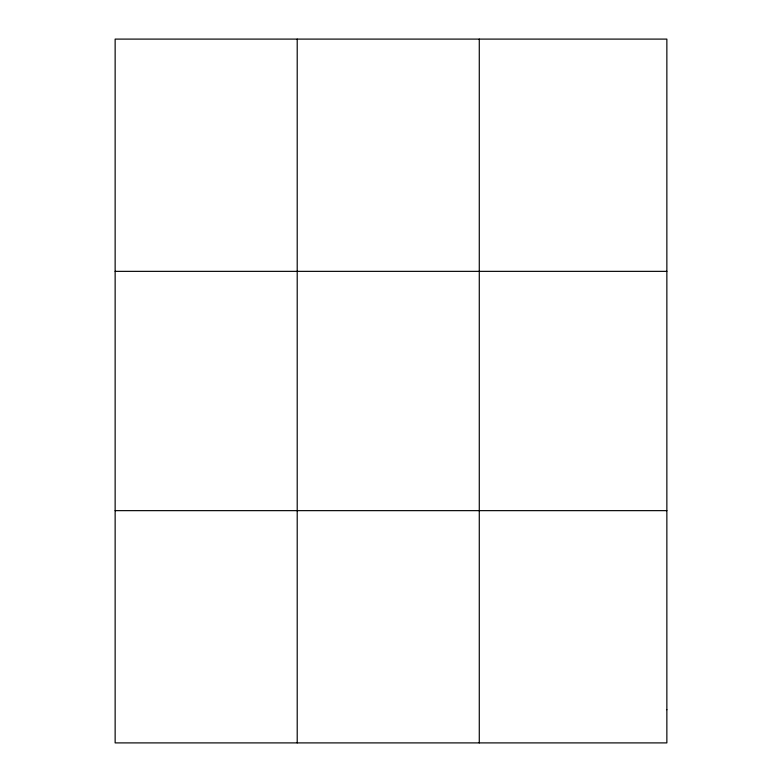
<?xml version="1.0" encoding="UTF-8"?>
<svg xmlns="http://www.w3.org/2000/svg" width="782" height="782" viewBox="0 0 782 782"><rect width="100%" height="100%" fill="white"/><g stroke="black" fill="none" stroke-linecap="round" stroke-linejoin="round"><path stroke-width="1.17" d="M297.209 742.9L297.209 39.1M479.278 742.9L479.278 39.1M115.14 271.354L666.86 271.354M115.14 510.646L666.86 510.646M666.86 709.724L666.86 742.9L115.14 742.9L115.14 39.1L666.86 39.1L666.86 709.724"/></g></svg>
